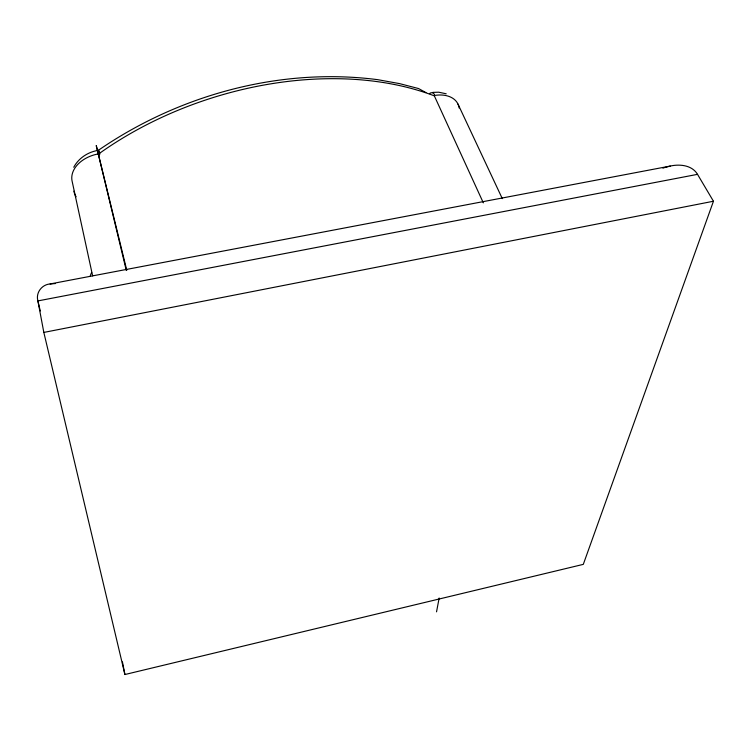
<?xml version="1.0" encoding="UTF-8"?>
<svg xmlns="http://www.w3.org/2000/svg" width="751" height="751" viewBox="0 0 751 751"><rect width="100%" height="100%" fill="white"/><g stroke="black" fill="none" stroke-linecap="round" stroke-linejoin="round"><path stroke-width="1.13" d="M436.538 611.84L439.157 598.012M713.45 201.24L583.292 564.367L124.91 674.529L43.83 332.421L37.907 300.916C35.55 292.815 41.831 284.507 50.129 283.953L670.239 166.065C679.768 163.915 692.075 165.107 697.519 174.345L713.45 201.24L43.83 332.421M73.748 167.248C78.564 158.264 87.707 152.171 97.677 150.453M97.527 150.885C178.325 94.992 279.832 67.055 377.734 79.672L399.504 83.605L418.504 88.534L425.93 92.57M662.87 168.111L663.358 167.942M663.846 167.783L670.239 166.065M697.519 174.345L37.907 300.916L40.272 310.961M50.129 283.953L55.527 283.54M432.839 92.373L438.715 92.204L446.207 93.791M457.988 104.089L502.306 198.63M483.325 202.854L434.181 95.518A29.214 19.629 -26.1 0 1 459.161 108.022M126.769 270.247L96.25 145.563L126.271 270.341M98.259 153.917A30.406 21.404 -11.2 0 0 72.002 180.672L92.636 275.88M122.441 661.903L124.91 674.529M90.261 276.077A27.562 17.752 -12.1 0 1 91.669 272.435M98.475 154.086A275.42 177.377 -17.9 0 1 434.003 95.734M429.469 93.65A12.082 5.492 -85.6 0 1 434.519 94.579M99.31 155.1A12.758 3.164 66.3 0 1 98.85 151.852M76.142 196.753A30.134 21.019 -11.3 0 1 73.898 191.158M97.987 152.181A12.476 1.277 84.8 0 1 99.817 154.265"/></g></svg>
